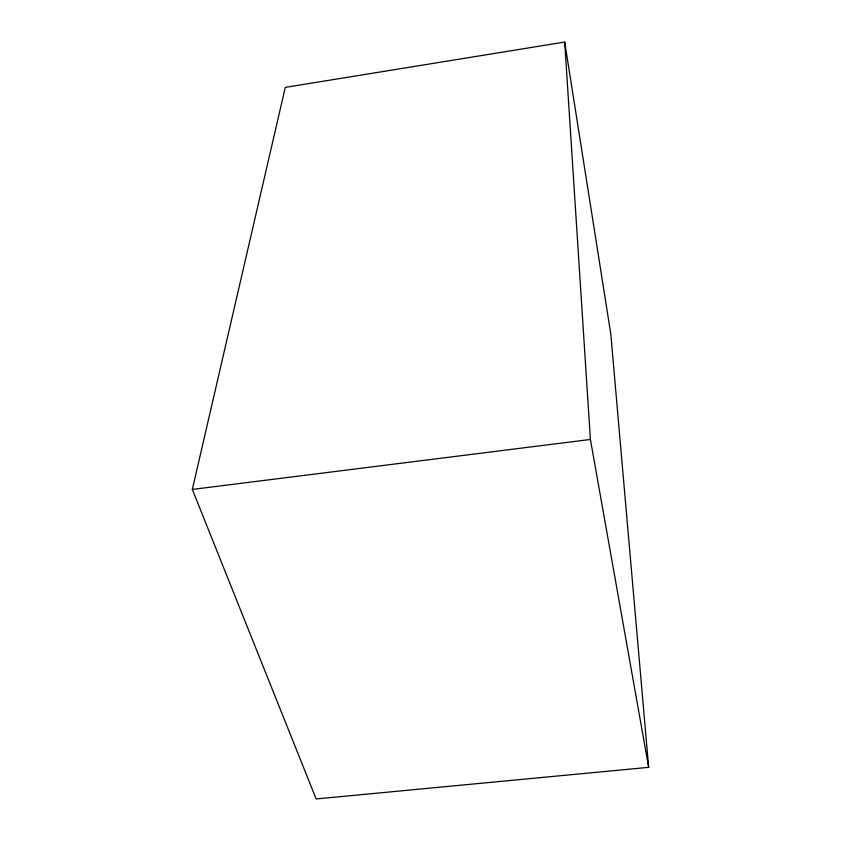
<?xml version="1.0" encoding="UTF-8"?>
<svg xmlns="http://www.w3.org/2000/svg" width="841" height="841" viewBox="0 0 841 841"><rect width="100%" height="100%" fill="white"/><g stroke="black" fill="none" stroke-linecap="round" stroke-linejoin="round"><path stroke-width="1.26" d="M192.326 489.43L285.288 87.38L564.689 42.05L610.787 333.856L648.674 767.339L316.142 798.95L192.326 489.43L590.403 439.465L564.689 42.05M590.403 439.465L648.674 767.339"/></g></svg>
